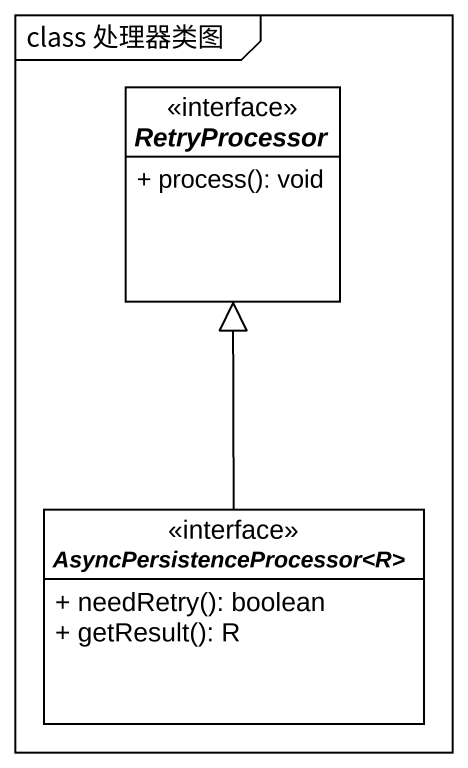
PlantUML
@startuml
mainframe class 处理器类图
hide circle
hide empty members
skinparam classAttributeIconSize 0
interface RetryProcessor #FFFFFF {
  + process(): void
}
interface "AsyncPersistenceProcessor<R>" as AsyncPersistenceProcessor_R #FFFFFF {
  + needRetry(): boolean
  + getResult(): R
}
AsyncPersistenceProcessor_R -up-|> RetryProcessor
@enduml
